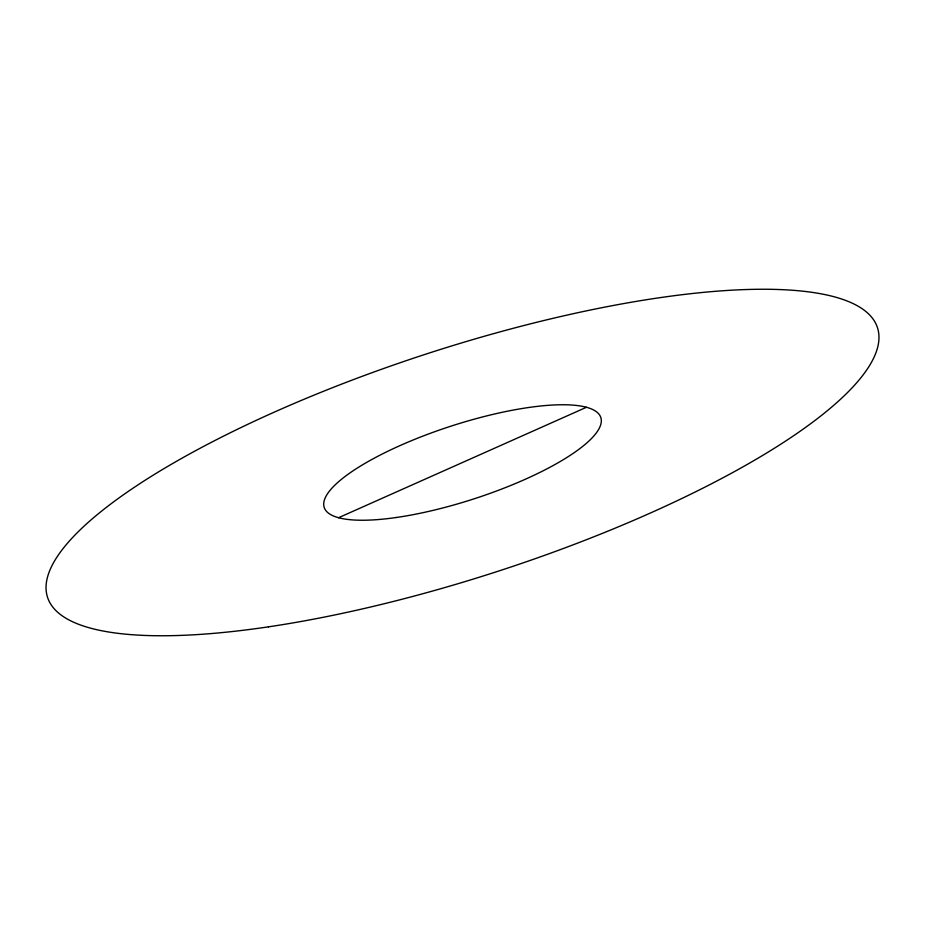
<?xml version="1.0" encoding="UTF-8"?>
<svg xmlns="http://www.w3.org/2000/svg" width="925" height="925" viewBox="0 0 925 925"><rect width="100%" height="100%" fill="white"/><g stroke="black" fill="none" stroke-linecap="round" stroke-linejoin="round"><path stroke-width="1.39" d="M338.562 517.722L586.438 407.278M396.582 517.457A145.433 38.133 -18 0 0 601.262 419.661A145.433 38.133 -18 0 0 389.645 450.382A145.433 38.133 -18 0 0 396.582 517.457M268.412 626.849A436.322 114.399 -18 0 0 878.657 332.838A436.322 114.399 -18 0 0 240.431 427.824A436.322 114.399 -18 0 0 268.412 626.849"/></g></svg>
